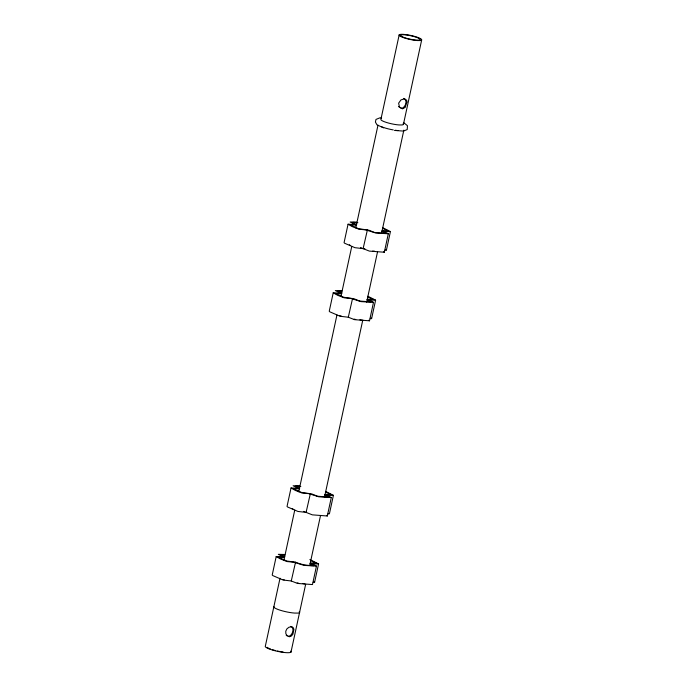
<?xml version="1.0" encoding="UTF-8"?>
<svg xmlns="http://www.w3.org/2000/svg" width="687" height="687" viewBox="0 0 687 687"><rect width="100%" height="100%" fill="white"/><g stroke="black" fill="none" stroke-linecap="round" stroke-linejoin="round"><path stroke-width="1.03" d="M284.787 554.486L278.321 554.34L282.58 556.496L281.979 556.865L276.2 556.547L272.215 575.01L272.765 575.569L283.087 580.026L291.262 580.979L297.523 583.435L312.473 584.568L316.467 566.105L312.199 563.95L318.579 563.898L314.586 582.361L313.203 582.456M299.618 485.907L293.143 485.761L297.411 487.916L296.801 488.285L291.03 487.968L287.037 506.431L287.587 506.989L297.918 511.446L306.084 512.399L312.345 514.855L327.304 515.989L331.297 497.525L327.029 495.37L333.41 495.327L329.417 513.79L328.025 513.876M341.817 290.73L335.342 290.584L339.61 292.739L339 293.109L333.229 292.782L329.236 311.245L329.794 311.812L340.117 316.269L348.292 317.222L354.544 319.67L369.503 320.803L373.496 302.34L369.228 300.185L375.609 300.142L371.615 318.605L370.233 318.691M356.647 222.15L350.172 222.004L354.44 224.16L353.831 224.529L348.06 224.211L344.067 242.674L344.616 243.232L354.947 247.689L363.114 248.642L369.374 251.098L384.325 252.232L388.318 233.769L384.05 231.613L390.431 231.562L386.438 250.025L385.055 250.12M280.03 578.214L265.354 646.089A13.242 2.319 12.2 0 0 278.87 651.628A13.242 2.319 12.2 0 0 290.721 651.147M283.886 560.377L294.766 510.046M298.733 491.703L336.948 314.981M340.932 296.518L351.684 246.813M355.763 227.947L377.987 125.163M399.19 34.805L380.942 119.212A11.593 2.035 12.2 0 0 386.386 122.432A11.593 2.035 12.2 0 0 398.967 124.94L401.921 124.957A11.593 2.035 12.2 0 0 403.157 123.643M291.262 580.979L295.547 562.189C301.395 564.705 307.553 565.607 313.968 565.659C306.788 563.108 311.211 562.344 315.917 563.409L316.338 563.211L310.996 560.747M403.398 124.502L421.646 40.095M290.987 652.126L305.663 584.251M309.751 565.375L320.408 516.083M324.487 497.208L362.805 319.97M366.66 302.143L377.549 251.803M381.62 232.953L403.844 130.152M382.848 228.41L388.189 230.875L383.157 230.617L381.86 231.141L385.819 233.322L374.57 232.472L368.833 230.188L358.485 228.668L350.301 224.898L350.722 224.701C367.287 226.341 342.487 220.913 357.875 222.717M368.017 296.99L373.367 299.455L368.326 299.188L367.038 299.721L370.989 301.902L359.739 301.052L354.003 298.759L343.655 297.248L335.471 293.478L340.512 293.735L341.8 293.203M325.818 492.167L331.168 494.631L326.127 494.374L324.831 494.906L328.79 497.087L317.54 496.229L311.804 493.944L301.456 492.433L293.272 488.655L293.692 488.457C310.258 490.097 285.457 484.678 300.846 486.473M295.547 562.189L286.625 561.004L278.45 557.234L284.366 557.423L284.736 556.693L280.743 555.062L284.719 555.079M367.408 229.853L363.114 248.642L364.84 248.651M352.577 298.424L348.292 317.222L348.584 316.887M310.378 493.609L306.084 512.399L306.385 512.073M288.403 636.325L290.266 635.673C292.602 633.723 293.959 629.73 292.13 627.059M291.511 626.827L289.047 627.214L286.951 628.82L285.766 631.216L285.878 633.792L287.192 635.818M388.318 233.769L375.798 233.039L365.827 229.887L358.94 229.226L352.345 226.658L348.06 224.211M373.496 302.34L360.976 301.619L350.997 298.459L344.11 297.806L337.523 295.238L333.229 292.782M331.297 497.525L318.768 496.795L308.798 493.644L301.911 492.983L295.316 490.415L291.03 487.968M316.467 566.105L303.946 565.375L293.976 562.224L287.08 561.562L280.494 558.995L276.2 556.547M381.603 117.906L379.722 117.898L375.978 119.426L375.411 122.063L377 124.854L383.647 127.868M372.637 251.09L374.698 251.244M341.748 291.322L337.772 291.297L341.765 292.937M394.613 130.453L403.484 131.088L407.219 129.56L407.451 125.704L403.758 122.69M359.868 319.824L361.8 320.09M302.838 583.581L304.77 583.856M360.46 247.663L361.877 247.955M303.431 511.42L304.848 511.712M339.661 315.711L341.267 316.063M282.64 579.467L284.246 579.819M354.277 224.366L356.424 224.864M382.066 230.909L384.213 231.407M339.455 292.937L341.602 293.443M367.236 299.48L369.383 299.987M297.256 488.122L299.403 488.629M325.037 494.666L327.184 495.172M282.426 556.702L284.573 557.2M310.206 563.246L312.362 563.744M354.2 319.112L355.746 319.515M297.17 582.868L298.725 583.272M290.549 626.389L293.091 627.497L293.959 629.326L292.885 634.299L291.228 636.11L289.364 636.763L286.221 635.381M382.642 227.663L390.431 231.562M367.82 296.243L375.609 300.142M325.621 491.42L333.41 495.327M309.846 559.562L318.579 563.898M398.486 106.545L401.483 108.417C405.519 107.739 408.138 99.984 403.647 98.387M349.305 244.744L350.044 245.25M292.276 508.5L293.014 509.007M383.647 251.648L384.325 252.232M368.825 320.228L369.503 320.803M326.626 515.405L327.304 515.989M385.888 249.467L386.438 250.025M371.066 318.047L371.615 318.605M314.036 581.803L314.586 582.361M299.274 611.585A13.242 2.319 12.2 0 1 297.866 613.087L294.491 613.07A13.242 2.319 12.2 0 1 280.124 610.202A13.242 2.319 12.2 0 1 273.907 606.527M283.07 652.006A11.593 2.035 12.2 0 1 277.436 651.027M275.693 650.615A11.593 2.035 12.2 0 1 272.387 649.687M270.601 649.069A11.593 2.035 12.2 0 1 267.183 647.326M397.962 130.582A13.242 2.319 12.2 0 1 395.197 130.247M393.256 129.929A13.242 2.319 12.2 0 1 381.465 126.726M406.876 102.062L405.218 107.395L402.445 108.855L399.448 106.983L398.632 103.179L400.985 99.89L404.617 98.825L406.747 100.311L406.876 102.062M420.169 40.55L417.215 40.542A11.593 2.035 12.2 0 1 401.337 36.797A11.593 2.035 12.2 0 1 403.621 34.367L407.614 34.848A11.593 2.035 12.2 0 1 419.499 38.103A11.593 2.035 12.2 0 1 420.169 40.55M404.403 37.596A9.953 1.743 12.2 0 0 420.049 39.717A9.953 1.743 12.2 0 0 406.798 35.037A9.953 1.743 12.2 0 0 404.403 37.596"/></g></svg>
